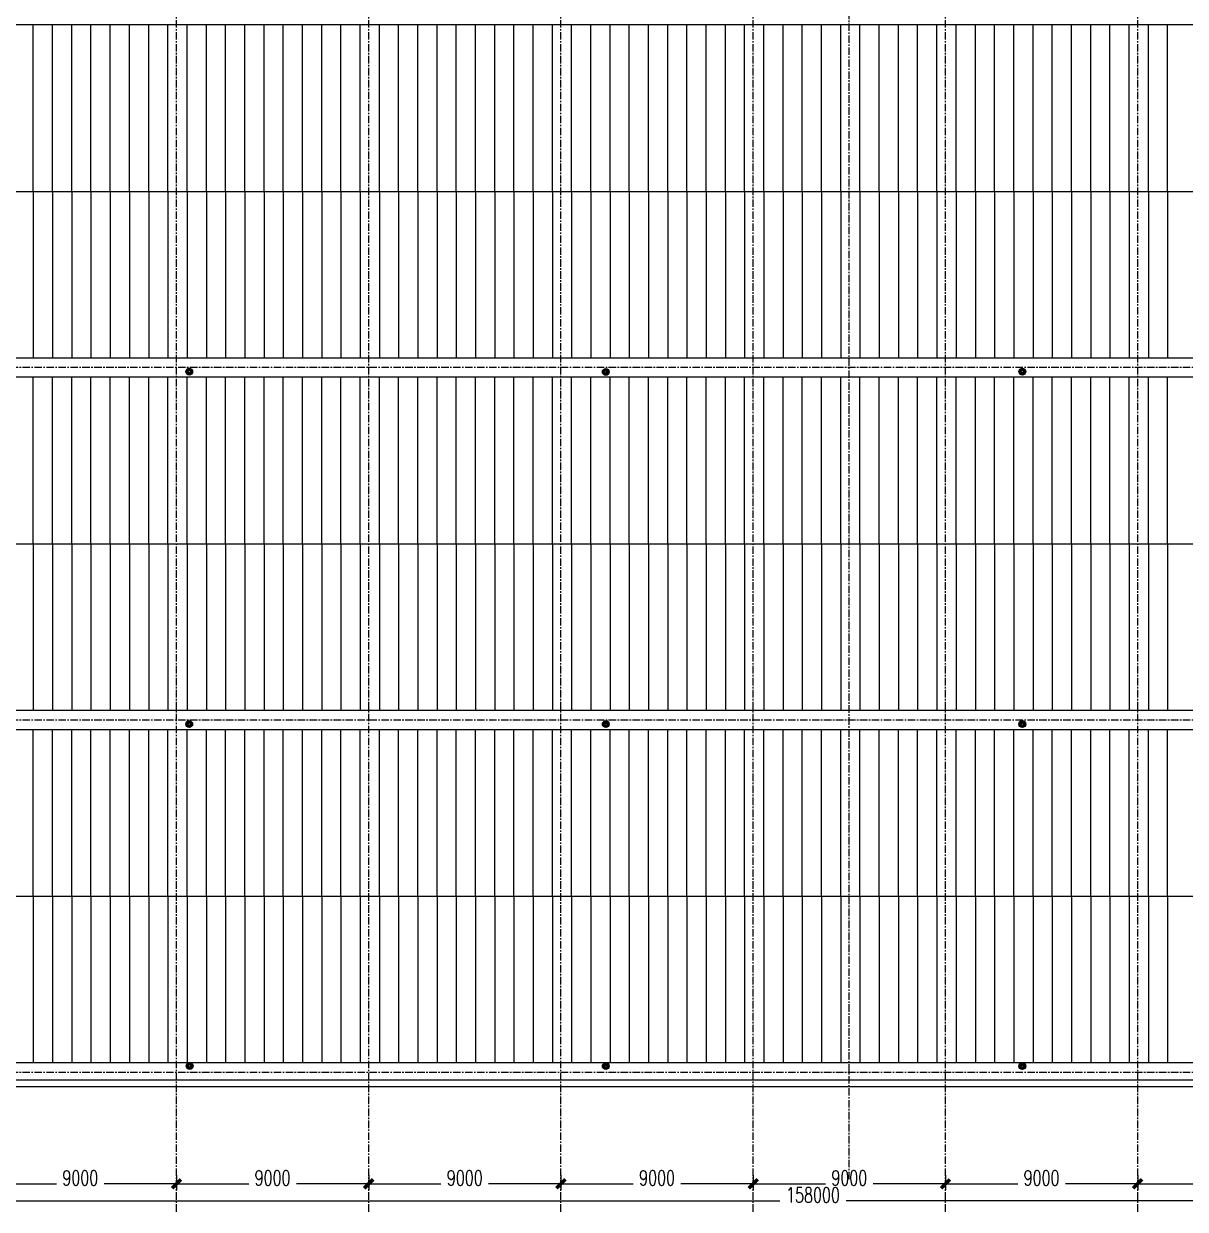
# Model space of a CAD drawing. Extents: x -599358 to 2865263, y -1062760 to 486533.
# Drawn here: x 1362053 to 1416432, y -927592 to -872087 of the extents above; entities that cross this region are included whole.
import ezdxf

# ---------------------------------------------------------------- set-up
doc = ezdxf.new("R2010")
doc.units = 0
doc.linetypes.add('CENTER', pattern=[2, 1.25, -0.25, 0.25, -0.25])
for name, color, linetype in [('A-LIN-V', 9, 'Continuous'), ('A-SFCE', 30, 'Continuous'), ('DIM', 173, 'Continuous'), ('DOTE', 1, 'CENTER'), ('虹吸雨水斗', 6, 'Continuous')]:
    doc.layers.add(name, color=color, linetype=linetype)
doc.layers.add('底板111', color=5, linetype='Continuous', lineweight=13)
doc.styles.add('DHTEXT-1', font='romans.shx', dxfattribs={"width": 0.7, "bigfont": 'chinese.shx'})
doc.dimstyles.new('ZN280', dxfattribs={"dimscale": 280, "dimtxt": 2.5, "dimasz": 1.5, "dimexe": 1, "dimexo": 2, "dimgap": 0.9, "dimtad": 1, "dimdec": 0, "dimdsep": 46, "dimtxsty": 'DHTEXT-1', "dimblk": 'ARCHTICK', "dimcen": 2.5, "dimclrd": 173, "dimclre": 173, "dimclrt": 7, "dimazin": 2, "dimtfac": 1, "dimtdec": 0, "dimtix": 1, "dimtmove": 2, "dimatfit": 3, "dimfxl": 0, "dimarcsym": 0})

# ---------------------------------------------------------------- blocks, each defined once
blk = doc.blocks.new('_ArchTick')
at = {"color": 0, "linetype": 'ByBlock', "const_width": 0.4}
blk.add_lwpolyline([(-0.5, -0.5), (0.5, 0.5)], dxfattribs=at)
blk = doc.blocks.new('*D1281')
at = {"layer": 'Defpoints', "color": 0, "ltscale": 2800, "transparency": 16777216}
for p in [(1360203, -925438), (1369203, -925438), (1369203, -926398)]:
    blk.add_point(p, dxfattribs=at)
at = {"layer": 'DIM', "color": 173, "linetype": 'ByBlock', "lineweight": -2, "ltscale": 2800, "transparency": 16777216}
for p, q in [((1360203, -925998), (1360203, -926678)), ((1369203, -925998), (1369203, -926678)), ((1360203, -926398), (1363588, -926398)), ((1369203, -926398), (1365819, -926398))]:
    blk.add_line(p, q, dxfattribs=at)
at = {"layer": 'DIM', "color": 173, "lineweight": -2, "ltscale": 2800, "transparency": 16777216, "xscale": 420, "yscale": 420, "zscale": 420, "rotation": 180}
blk.add_blockref('_ArchTick', (1360203, -926398), dxfattribs=at)
at = {"layer": 'DIM', "color": 173, "lineweight": -2, "ltscale": 2800, "transparency": 16777216, "xscale": 420, "yscale": 420, "zscale": 420}
blk.add_blockref('_ArchTick', (1369203, -926398), dxfattribs=at)
at = {"layer": 'DIM', "color": 7, "ltscale": 2800, "transparency": 16777216, "insert": (1364703, -926123), "char_height": 700, "attachment_point": 5, "style": 'DHTEXT-1'}
blk.add_mtext('9000', dxfattribs=at)
blk = doc.blocks.new('*D1282')
at = {"layer": 'Defpoints', "color": 0, "ltscale": 2800, "transparency": 16777216}
for p in [(1369203, -925438), (1378203, -925438), (1378203, -926398)]:
    blk.add_point(p, dxfattribs=at)
at = {"layer": 'DIM', "color": 173, "linetype": 'ByBlock', "lineweight": -2, "ltscale": 2800, "transparency": 16777216}
for p, q in [((1369203, -925998), (1369203, -926678)), ((1378203, -925998), (1378203, -926678)), ((1369203, -926398), (1372588, -926398)), ((1378203, -926398), (1374819, -926398))]:
    blk.add_line(p, q, dxfattribs=at)
at = {"layer": 'DIM', "color": 173, "lineweight": -2, "ltscale": 2800, "transparency": 16777216, "xscale": 420, "yscale": 420, "zscale": 420, "rotation": 180}
blk.add_blockref('_ArchTick', (1369203, -926398), dxfattribs=at)
at = {"layer": 'DIM', "color": 173, "lineweight": -2, "ltscale": 2800, "transparency": 16777216, "xscale": 420, "yscale": 420, "zscale": 420}
blk.add_blockref('_ArchTick', (1378203, -926398), dxfattribs=at)
at = {"layer": 'DIM', "color": 7, "ltscale": 2800, "transparency": 16777216, "insert": (1373703, -926123), "char_height": 700, "attachment_point": 5, "style": 'DHTEXT-1'}
blk.add_mtext('9000', dxfattribs=at)
blk = doc.blocks.new('*D1283')
at = {"layer": 'Defpoints', "color": 0, "ltscale": 2800, "transparency": 16777216}
for p in [(1378203, -925438), (1387203, -925438), (1387203, -926398)]:
    blk.add_point(p, dxfattribs=at)
at = {"layer": 'DIM', "color": 173, "linetype": 'ByBlock', "lineweight": -2, "ltscale": 2800, "transparency": 16777216}
for p, q in [((1378203, -925998), (1378203, -926678)), ((1387203, -925998), (1387203, -926678)), ((1378203, -926398), (1381588, -926398)), ((1387203, -926398), (1383819, -926398))]:
    blk.add_line(p, q, dxfattribs=at)
at = {"layer": 'DIM', "color": 173, "lineweight": -2, "ltscale": 2800, "transparency": 16777216, "xscale": 420, "yscale": 420, "zscale": 420, "rotation": 180}
blk.add_blockref('_ArchTick', (1378203, -926398), dxfattribs=at)
at = {"layer": 'DIM', "color": 173, "lineweight": -2, "ltscale": 2800, "transparency": 16777216, "xscale": 420, "yscale": 420, "zscale": 420}
blk.add_blockref('_ArchTick', (1387203, -926398), dxfattribs=at)
at = {"layer": 'DIM', "color": 7, "ltscale": 2800, "transparency": 16777216, "insert": (1382703, -926123), "char_height": 700, "attachment_point": 5, "style": 'DHTEXT-1'}
blk.add_mtext('9000', dxfattribs=at)
blk = doc.blocks.new('*D1284')
at = {"layer": 'Defpoints', "color": 0, "ltscale": 2800, "transparency": 16777216}
for p in [(1387203, -925438), (1396203, -925438), (1396203, -926398)]:
    blk.add_point(p, dxfattribs=at)
at = {"layer": 'DIM', "color": 173, "linetype": 'ByBlock', "lineweight": -2, "ltscale": 2800, "transparency": 16777216}
for p, q in [((1387203, -925998), (1387203, -926678)), ((1396203, -925998), (1396203, -926678)), ((1387203, -926398), (1390588, -926398)), ((1396203, -926398), (1392819, -926398))]:
    blk.add_line(p, q, dxfattribs=at)
at = {"layer": 'DIM', "color": 173, "lineweight": -2, "ltscale": 2800, "transparency": 16777216, "xscale": 420, "yscale": 420, "zscale": 420, "rotation": 180}
blk.add_blockref('_ArchTick', (1387203, -926398), dxfattribs=at)
at = {"layer": 'DIM', "color": 173, "lineweight": -2, "ltscale": 2800, "transparency": 16777216, "xscale": 420, "yscale": 420, "zscale": 420}
blk.add_blockref('_ArchTick', (1396203, -926398), dxfattribs=at)
at = {"layer": 'DIM', "color": 7, "ltscale": 2800, "transparency": 16777216, "insert": (1391703, -926123), "char_height": 700, "attachment_point": 5, "style": 'DHTEXT-1'}
blk.add_mtext('9000', dxfattribs=at)
blk = doc.blocks.new('*D1285')
at = {"layer": 'Defpoints', "color": 0, "ltscale": 2800, "transparency": 16777216}
for p in [(1396203, -925438), (1405203, -925438), (1405203, -926398)]:
    blk.add_point(p, dxfattribs=at)
at = {"layer": 'DIM', "color": 173, "linetype": 'ByBlock', "lineweight": -2, "ltscale": 2800, "transparency": 16777216}
for p, q in [((1396203, -925998), (1396203, -926678)), ((1405203, -925998), (1405203, -926678)), ((1396203, -926398), (1399588, -926398)), ((1405203, -926398), (1401819, -926398))]:
    blk.add_line(p, q, dxfattribs=at)
at = {"layer": 'DIM', "color": 173, "lineweight": -2, "ltscale": 2800, "transparency": 16777216, "xscale": 420, "yscale": 420, "zscale": 420, "rotation": 180}
blk.add_blockref('_ArchTick', (1396203, -926398), dxfattribs=at)
at = {"layer": 'DIM', "color": 173, "lineweight": -2, "ltscale": 2800, "transparency": 16777216, "xscale": 420, "yscale": 420, "zscale": 420}
blk.add_blockref('_ArchTick', (1405203, -926398), dxfattribs=at)
at = {"layer": 'DIM', "color": 7, "ltscale": 2800, "transparency": 16777216, "insert": (1400703, -926123), "char_height": 700, "attachment_point": 5, "style": 'DHTEXT-1'}
blk.add_mtext('9000', dxfattribs=at)
blk = doc.blocks.new('*D1286')
at = {"layer": 'Defpoints', "color": 0, "ltscale": 2800, "transparency": 16777216}
for p in [(1405203, -925438), (1414203, -925438), (1414203, -926398)]:
    blk.add_point(p, dxfattribs=at)
at = {"layer": 'DIM', "color": 173, "linetype": 'ByBlock', "lineweight": -2, "ltscale": 2800, "transparency": 16777216}
for p, q in [((1405203, -925998), (1405203, -926678)), ((1414203, -925998), (1414203, -926678)), ((1405203, -926398), (1408588, -926398)), ((1414203, -926398), (1410819, -926398))]:
    blk.add_line(p, q, dxfattribs=at)
at = {"layer": 'DIM', "color": 173, "lineweight": -2, "ltscale": 2800, "transparency": 16777216, "xscale": 420, "yscale": 420, "zscale": 420, "rotation": 180}
blk.add_blockref('_ArchTick', (1405203, -926398), dxfattribs=at)
at = {"layer": 'DIM', "color": 173, "lineweight": -2, "ltscale": 2800, "transparency": 16777216, "xscale": 420, "yscale": 420, "zscale": 420}
blk.add_blockref('_ArchTick', (1414203, -926398), dxfattribs=at)
at = {"layer": 'DIM', "color": 7, "ltscale": 2800, "transparency": 16777216, "insert": (1409703, -926123), "char_height": 700, "attachment_point": 5, "style": 'DHTEXT-1'}
blk.add_mtext('9000', dxfattribs=at)
blk = doc.blocks.new('*D1287')
at = {"layer": 'Defpoints', "color": 0, "ltscale": 2800, "transparency": 16777216}
for p in [(1414203, -925438), (1423203, -925438), (1423203, -926398)]:
    blk.add_point(p, dxfattribs=at)
at = {"layer": 'DIM', "color": 173, "linetype": 'ByBlock', "lineweight": -2, "ltscale": 2800, "transparency": 16777216}
for p, q in [((1414203, -925998), (1414203, -926678)), ((1423203, -925998), (1423203, -926678)), ((1414203, -926398), (1417588, -926398)), ((1423203, -926398), (1419819, -926398))]:
    blk.add_line(p, q, dxfattribs=at)
at = {"layer": 'DIM', "color": 173, "lineweight": -2, "ltscale": 2800, "transparency": 16777216, "xscale": 420, "yscale": 420, "zscale": 420, "rotation": 180}
blk.add_blockref('_ArchTick', (1414203, -926398), dxfattribs=at)
at = {"layer": 'DIM', "color": 173, "lineweight": -2, "ltscale": 2800, "transparency": 16777216, "xscale": 420, "yscale": 420, "zscale": 420}
blk.add_blockref('_ArchTick', (1423203, -926398), dxfattribs=at)
at = {"layer": 'DIM', "color": 7, "ltscale": 2800, "transparency": 16777216, "insert": (1418703, -926123), "char_height": 700, "attachment_point": 5, "style": 'DHTEXT-1'}
blk.add_mtext('9000', dxfattribs=at)
blk = doc.blocks.new('*D1302')
at = {"layer": 'Defpoints', "color": 0, "ltscale": 2800, "transparency": 16777216}
for p in [(1320003, -925538), (1478003, -925538), (1478003, -927198)]:
    blk.add_point(p, dxfattribs=at)
at = {"layer": 'DIM', "color": 173, "linetype": 'ByBlock', "lineweight": -2, "ltscale": 2800, "transparency": 16777216}
for p, q in [((1320003, -926098), (1320003, -927478)), ((1478003, -926098), (1478003, -927478)), ((1320003, -927198), (1397456, -927198)), ((1478003, -927198), (1400550, -927198))]:
    blk.add_line(p, q, dxfattribs=at)
at = {"layer": 'DIM', "color": 173, "lineweight": -2, "ltscale": 2800, "transparency": 16777216, "xscale": 420, "yscale": 420, "zscale": 420, "rotation": 180}
blk.add_blockref('_ArchTick', (1320003, -927198), dxfattribs=at)
at = {"layer": 'DIM', "color": 173, "lineweight": -2, "ltscale": 2800, "transparency": 16777216, "xscale": 420, "yscale": 420, "zscale": 420}
blk.add_blockref('_ArchTick', (1478003, -927198), dxfattribs=at)
at = {"layer": 'DIM', "color": 7, "ltscale": 2800, "transparency": 16777216, "insert": (1399003, -926923), "char_height": 700, "attachment_point": 5, "style": 'DHTEXT-1'}
blk.add_mtext('158000', dxfattribs=at)
blk = doc.blocks.new('“奔腾”虹吸雨水斗')
at = {"layer": '虹吸雨水斗', "lineweight": 25}
for p, q in [((946944, 86685), (947028, 86658)), ((947028, 86641), (946944, 86614)), ((947032, 86673), (946946, 86692)), ((946946, 86607), (947032, 86625)), ((946982, 86753), (947040, 86688)), ((947040, 86611), (946982, 86546)), ((947052, 86699), (946987, 86758)), ((946987, 86541), (947052, 86600)), ((947048, 86793), (947066, 86707)), ((947066, 86592), (947048, 86506)), ((947082, 86711), (947055, 86795)), ((947055, 86504), (947082, 86587)), ((947125, 86795), (947098, 86711)), ((947098, 86587), (947125, 86504)), ((947114, 86707), (947132, 86793)), ((947132, 86506), (947114, 86592)), ((947194, 86758), (947128, 86699)), ((947128, 86600), (947194, 86541)), ((947140, 86688), (947199, 86753)), ((947199, 86546), (947140, 86611)), ((947234, 86692), (947148, 86673)), ((947148, 86625), (947234, 86607)), ((947152, 86658), (947236, 86685)), ((947236, 86614), (947152, 86641))]:
    blk.add_line(p, q, dxfattribs=at)
for radius in [150, 47.6]:
    blk.add_circle((947090, 86649), radius, dxfattribs=at)
for centre, start, end in [((947025, 86649), 291.6382, 68.3675), ((947034, 86682), 261.6382, 38.3675), ((947034, 86617), 321.6382, 98.3675), ((947057, 86706), 231.6382, 8.3675), ((947057, 86593), 351.6382, 128.3675), ((947090, 86715), 201.6382, 338.3675), ((947090, 86584), 21.6382, 158.3675), ((947123, 86706), 171.6382, 308.3675), ((947123, 86593), 51.6382, 188.3675), ((947147, 86682), 141.6382, 278.3675), ((947147, 86617), 81.6382, 218.3675), ((947155, 86649), 111.6382, 248.3675)]:
    blk.add_arc(centre, 8.82, start, end, dxfattribs=at)

msp = doc.modelspace()

# ---------------------------------------------------------------- linework, layer by layer
at = {"layer": 'A-LIN-V'}
for points in [[(1477703.3, -872137.9), (1331468.2, -872137.9)], [(1477703.3, -887737.9), (1326407.8, -887737.9)], [(1477703.3, -888637.9), (1326115.9, -888637.9)], [(1477703.3, -904237.9), (1321055.5, -904237.9)], [(1477703.3, -905137.9), (1320603.3, -905137.9)], [(1477703.3, -920737.9), (1320303.3, -920737.9)]]:
    msp.add_lwpolyline(points, dxfattribs=at)
at = {"layer": 'A-SFCE'}
for points in [[(1320603.3, -906687.9), (1320003.3, -906687.9), (1320003.3, -921837.9), (1478003.3, -921837.9), (1478003.3, -921837.9), (1478003.3, -838037.9), (1341478.4, -838037.9), (1320003.3, -904240.4), (1320003.3, -905187.9)], [(1320303.3, -906987.9), (1320303.3, -921537.9), (1477703.3, -921537.9), (1477703.3, -838337.9), (1341696.5, -838337.9), (1320303.3, -904287.9), (1320303.3, -904887.9)], [(1328198.9, -879937.9), (1477703.3, -879937.9)], [(1322849.8, -896437.9), (1477703.3, -896437.9)], [(1320303.3, -912937.9), (1477703.3, -912937.9)]]:
    msp.add_lwpolyline(points, dxfattribs=at)
at = {"layer": 'DOTE', "ltscale": 280}
for p, q in [((1369203.3, -927706.6), (1369203.3, -832287.9)), ((1378203.3, -927706.6), (1378203.3, -832287.9)), ((1387203.3, -927706.6), (1387203.3, -832287.9)), ((1396203.3, -927706.6), (1396203.3, -832287.9)), ((1400703.3, -926186.7), (1400703.3, -832387.9)), ((1405203.3, -927706.6), (1405203.3, -832287.9)), ((1414203.3, -927706.6), (1414203.3, -832287.9)), ((1486107.5, -888187.9), (1309807.5, -888187.9)), ((1486107.5, -904687.9), (1309807.5, -904687.9)), ((1486107.5, -921187.9), (1309807.5, -921187.9))]:
    msp.add_line(p, q, dxfattribs=at)
at = {"layer": '底板111', "ltscale": 2500}
for p, q in [((1362503.3, -879937.9), (1362503.3, -872137.9)), ((1363403.3, -879937.9), (1363403.3, -872137.9)), ((1364303.3, -879937.9), (1364303.3, -872137.9)), ((1365203.3, -879937.9), (1365203.3, -872137.9)), ((1366103.3, -879937.9), (1366103.3, -872137.9)), ((1367003.3, -879937.9), (1367003.3, -872137.9)), ((1367903.3, -879937.9), (1367903.3, -872137.9)), ((1368803.3, -879937.9), (1368803.3, -872137.9)), ((1369703.3, -879937.9), (1369703.3, -872137.9)), ((1370603.3, -879937.9), (1370603.3, -872137.9)), ((1371503.3, -879937.9), (1371503.3, -872137.9)), ((1372403.3, -879937.9), (1372403.3, -872137.9)), ((1373303.3, -879937.9), (1373303.3, -872137.9)), ((1374203.3, -879937.9), (1374203.3, -872137.9)), ((1375103.3, -879937.9), (1375103.3, -872137.9)), ((1376003.3, -879937.9), (1376003.3, -872137.9)), ((1376903.3, -879937.9), (1376903.3, -872137.9)), ((1377803.3, -879937.9), (1377803.3, -872137.9)), ((1378703.3, -879937.9), (1378703.3, -872137.9)), ((1379603.3, -879937.9), (1379603.3, -872137.9)), ((1380503.3, -879937.9), (1380503.3, -872137.9)), ((1381403.3, -879937.9), (1381403.3, -872137.9)), ((1382303.3, -879937.9), (1382303.3, -872137.9)), ((1383203.3, -879937.9), (1383203.3, -872137.9)), ((1384103.3, -879937.9), (1384103.3, -872137.9)), ((1385003.3, -879937.9), (1385003.3, -872137.9)), ((1385903.3, -879937.9), (1385903.3, -872137.9)), ((1386803.3, -879937.9), (1386803.3, -872137.9)), ((1387703.3, -879937.9), (1387703.3, -872137.9)), ((1388603.3, -879937.9), (1388603.3, -872137.9)), ((1389503.3, -879937.9), (1389503.3, -872137.9)), ((1390403.3, -879937.9), (1390403.3, -872137.9)), ((1391303.3, -879937.9), (1391303.3, -872137.9)), ((1392203.3, -879937.9), (1392203.3, -872137.9)), ((1393103.3, -879937.9), (1393103.3, -872137.9)), ((1394003.3, -879937.9), (1394003.3, -872137.9)), ((1394903.3, -879937.9), (1394903.3, -872137.9)), ((1395803.3, -879937.9), (1395803.3, -872137.9)), ((1396703.3, -879937.9), (1396703.3, -872137.9)), ((1397603.3, -879937.9), (1397603.3, -872137.9)), ((1398503.3, -879937.9), (1398503.3, -872137.9)), ((1399403.3, -879937.9), (1399403.3, -872137.9)), ((1400303.3, -879937.9), (1400303.3, -872137.9)), ((1401203.3, -879937.9), (1401203.3, -872137.9)), ((1402103.3, -879937.9), (1402103.3, -872137.9)), ((1403003.3, -879937.9), (1403003.3, -872137.9)), ((1403903.3, -879937.9), (1403903.3, -872137.9)), ((1404803.3, -879937.9), (1404803.3, -872137.9)), ((1405703.3, -879937.9), (1405703.3, -872137.9)), ((1406603.3, -879937.9), (1406603.3, -872137.9)), ((1407503.3, -879937.9), (1407503.3, -872137.9)), ((1408403.3, -879937.9), (1408403.3, -872137.9)), ((1409303.3, -879937.9), (1409303.3, -872137.9)), ((1410203.3, -879937.9), (1410203.3, -872137.9)), ((1411103.3, -879937.9), (1411103.3, -872137.9)), ((1412003.3, -879937.9), (1412003.3, -872137.9)), ((1412903.3, -879937.9), (1412903.3, -872137.9)), ((1413803.3, -879937.9), (1413803.3, -872137.9)), ((1414703.3, -879937.9), (1414703.3, -872137.9)), ((1415603.3, -879937.9), (1415603.3, -872137.9)), ((1362503.3, -879937.9), (1362503.3, -887737.9)), ((1363403.3, -879937.9), (1363403.3, -887737.9)), ((1364303.3, -879937.9), (1364303.3, -887737.9)), ((1365203.3, -879937.9), (1365203.3, -887737.9)), ((1366103.3, -879937.9), (1366103.3, -887737.9)), ((1367003.3, -879937.9), (1367003.3, -887737.9)), ((1367903.3, -879937.9), (1367903.3, -887737.9)), ((1368803.3, -879937.9), (1368803.3, -887737.9)), ((1369703.3, -879937.9), (1369703.3, -887737.9)), ((1370603.3, -879937.9), (1370603.3, -887737.9)), ((1371503.3, -879937.9), (1371503.3, -887737.9)), ((1372403.3, -879937.9), (1372403.3, -887737.9)), ((1373303.3, -879937.9), (1373303.3, -887737.9)), ((1374203.3, -879937.9), (1374203.3, -887737.9)), ((1375103.3, -879937.9), (1375103.3, -887737.9)), ((1376003.3, -879937.9), (1376003.3, -887737.9)), ((1376903.3, -879937.9), (1376903.3, -887737.9)), ((1377803.3, -879937.9), (1377803.3, -887737.9)), ((1378703.3, -879937.9), (1378703.3, -887737.9)), ((1379603.3, -879937.9), (1379603.3, -887737.9)), ((1380503.3, -879937.9), (1380503.3, -887737.9)), ((1381403.3, -879937.9), (1381403.3, -887737.9)), ((1382303.3, -879937.9), (1382303.3, -887737.9)), ((1383203.3, -879937.9), (1383203.3, -887737.9)), ((1384103.3, -879937.9), (1384103.3, -887737.9)), ((1385003.3, -879937.9), (1385003.3, -887737.9)), ((1385903.3, -879937.9), (1385903.3, -887737.9)), ((1386803.3, -879937.9), (1386803.3, -887737.9)), ((1387703.3, -879937.9), (1387703.3, -887737.9)), ((1388603.3, -879937.9), (1388603.3, -887737.9)), ((1389503.3, -879937.9), (1389503.3, -887737.9)), ((1390403.3, -879937.9), (1390403.3, -887737.9)), ((1391303.3, -879937.9), (1391303.3, -887737.9)), ((1392203.3, -879937.9), (1392203.3, -887737.9)), ((1393103.3, -879937.9), (1393103.3, -887737.9)), ((1394003.3, -879937.9), (1394003.3, -887737.9)), ((1394903.3, -879937.9), (1394903.3, -887737.9)), ((1395803.3, -879937.9), (1395803.3, -887737.9)), ((1396703.3, -879937.9), (1396703.3, -887737.9)), ((1397603.3, -879937.9), (1397603.3, -887737.9)), ((1398503.3, -879937.9), (1398503.3, -887737.9)), ((1399403.3, -879937.9), (1399403.3, -887737.9)), ((1400303.3, -879937.9), (1400303.3, -887737.9)), ((1401203.3, -879937.9), (1401203.3, -887737.9)), ((1402103.3, -879937.9), (1402103.3, -887737.9)), ((1403003.3, -879937.9), (1403003.3, -887737.9)), ((1403903.3, -879937.9), (1403903.3, -887737.9)), ((1404803.3, -879937.9), (1404803.3, -887737.9)), ((1405703.3, -879937.9), (1405703.3, -887737.9)), ((1406603.3, -879937.9), (1406603.3, -887737.9)), ((1407503.3, -879937.9), (1407503.3, -887737.9)), ((1408403.3, -879937.9), (1408403.3, -887737.9)), ((1409303.3, -879937.9), (1409303.3, -887737.9)), ((1410203.3, -879937.9), (1410203.3, -887737.9)), ((1411103.3, -879937.9), (1411103.3, -887737.9)), ((1412003.3, -879937.9), (1412003.3, -887737.9)), ((1412903.3, -879937.9), (1412903.3, -887737.9)), ((1413803.3, -879937.9), (1413803.3, -887737.9)), ((1414703.3, -879937.9), (1414703.3, -887737.9)), ((1415603.3, -879937.9), (1415603.3, -887737.9)), ((1362503.3, -896437.9), (1362503.3, -888637.9)), ((1363403.3, -896437.9), (1363403.3, -888637.9)), ((1364303.3, -896437.9), (1364303.3, -888637.9)), ((1365203.3, -896437.9), (1365203.3, -888637.9)), ((1366103.3, -896437.9), (1366103.3, -888637.9)), ((1367003.3, -896437.9), (1367003.3, -888637.9)), ((1367903.3, -896437.9), (1367903.3, -888637.9)), ((1368803.3, -896437.9), (1368803.3, -888637.9)), ((1369703.3, -896437.9), (1369703.3, -888637.9)), ((1370603.3, -896437.9), (1370603.3, -888637.9)), ((1371503.3, -896437.9), (1371503.3, -888637.9)), ((1372403.3, -896437.9), (1372403.3, -888637.9)), ((1373303.3, -896437.9), (1373303.3, -888637.9)), ((1374203.3, -896437.9), (1374203.3, -888637.9)), ((1375103.3, -896437.9), (1375103.3, -888637.9)), ((1376003.3, -896437.9), (1376003.3, -888637.9)), ((1376903.3, -896437.9), (1376903.3, -888637.9)), ((1377803.3, -896437.9), (1377803.3, -888637.9)), ((1378703.3, -896437.9), (1378703.3, -888637.9)), ((1379603.3, -896437.9), (1379603.3, -888637.9)), ((1380503.3, -896437.9), (1380503.3, -888637.9)), ((1381403.3, -896437.9), (1381403.3, -888637.9)), ((1382303.3, -896437.9), (1382303.3, -888637.9)), ((1383203.3, -896437.9), (1383203.3, -888637.9)), ((1384103.3, -896437.9), (1384103.3, -888637.9)), ((1385003.3, -896437.9), (1385003.3, -888637.9)), ((1385903.3, -896437.9), (1385903.3, -888637.9)), ((1386803.3, -896437.9), (1386803.3, -888637.9)), ((1387703.3, -896437.9), (1387703.3, -888637.9)), ((1388603.3, -896437.9), (1388603.3, -888637.9)), ((1389503.3, -896437.9), (1389503.3, -888637.9)), ((1390403.3, -896437.9), (1390403.3, -888637.9)), ((1391303.3, -896437.9), (1391303.3, -888637.9)), ((1392203.3, -896437.9), (1392203.3, -888637.9)), ((1393103.3, -896437.9), (1393103.3, -888637.9)), ((1394003.3, -896437.9), (1394003.3, -888637.9)), ((1394903.3, -896437.9), (1394903.3, -888637.9)), ((1395803.3, -896437.9), (1395803.3, -888637.9)), ((1396703.3, -896437.9), (1396703.3, -888637.9)), ((1397603.3, -896437.9), (1397603.3, -888637.9)), ((1398503.3, -896437.9), (1398503.3, -888637.9)), ((1399403.3, -896437.9), (1399403.3, -888637.9)), ((1400303.3, -896437.9), (1400303.3, -888637.9)), ((1401203.3, -896437.9), (1401203.3, -888637.9)), ((1402103.3, -896437.9), (1402103.3, -888637.9)), ((1403003.3, -896437.9), (1403003.3, -888637.9)), ((1403903.3, -896437.9), (1403903.3, -888637.9)), ((1404803.3, -896437.9), (1404803.3, -888637.9)), ((1405703.3, -896437.9), (1405703.3, -888637.9)), ((1406603.3, -896437.9), (1406603.3, -888637.9)), ((1407503.3, -896437.9), (1407503.3, -888637.9)), ((1408403.3, -896437.9), (1408403.3, -888637.9)), ((1409303.3, -896437.9), (1409303.3, -888637.9)), ((1410203.3, -896437.9), (1410203.3, -888637.9)), ((1411103.3, -896437.9), (1411103.3, -888637.9)), ((1412003.3, -896437.9), (1412003.3, -888637.9)), ((1412903.3, -896437.9), (1412903.3, -888637.9)), ((1413803.3, -896437.9), (1413803.3, -888637.9)), ((1414703.3, -896437.9), (1414703.3, -888637.9)), ((1415603.3, -896437.9), (1415603.3, -888637.9)), ((1362503.3, -896437.9), (1362503.3, -904237.9)), ((1363403.3, -896437.9), (1363403.3, -904237.9)), ((1364303.3, -896437.9), (1364303.3, -904237.9)), ((1365203.3, -896437.9), (1365203.3, -904237.9)), ((1366103.3, -896437.9), (1366103.3, -904237.9)), ((1367003.3, -896437.9), (1367003.3, -904237.9)), ((1367903.3, -896437.9), (1367903.3, -904237.9)), ((1368803.3, -896437.9), (1368803.3, -904237.9)), ((1369703.3, -896437.9), (1369703.3, -904237.9)), ((1370603.3, -896437.9), (1370603.3, -904237.9)), ((1371503.3, -896437.9), (1371503.3, -904237.9)), ((1372403.3, -896437.9), (1372403.3, -904237.9)), ((1373303.3, -896437.9), (1373303.3, -904237.9)), ((1374203.3, -896437.9), (1374203.3, -904237.9)), ((1375103.3, -896437.9), (1375103.3, -904237.9)), ((1376003.3, -896437.9), (1376003.3, -904237.9)), ((1376903.3, -896437.9), (1376903.3, -904237.9)), ((1377803.3, -896437.9), (1377803.3, -904237.9)), ((1378703.3, -896437.9), (1378703.3, -904237.9)), ((1379603.3, -896437.9), (1379603.3, -904237.9)), ((1380503.3, -896437.9), (1380503.3, -904237.9)), ((1381403.3, -896437.9), (1381403.3, -904237.9)), ((1382303.3, -896437.9), (1382303.3, -904237.9)), ((1383203.3, -896437.9), (1383203.3, -904237.9)), ((1384103.3, -896437.9), (1384103.3, -904237.9)), ((1385003.3, -896437.9), (1385003.3, -904237.9)), ((1385903.3, -896437.9), (1385903.3, -904237.9)), ((1386803.3, -896437.9), (1386803.3, -904237.9)), ((1387703.3, -896437.9), (1387703.3, -904237.9)), ((1388603.3, -896437.9), (1388603.3, -904237.9)), ((1389503.3, -896437.9), (1389503.3, -904237.9)), ((1390403.3, -896437.9), (1390403.3, -904237.9)), ((1391303.3, -896437.9), (1391303.3, -904237.9)), ((1392203.3, -896437.9), (1392203.3, -904237.9)), ((1393103.3, -896437.9), (1393103.3, -904237.9)), ((1394003.3, -896437.9), (1394003.3, -904237.9)), ((1394903.3, -896437.9), (1394903.3, -904237.9)), ((1395803.3, -896437.9), (1395803.3, -904237.9)), ((1396703.3, -896437.9), (1396703.3, -904237.9)), ((1397603.3, -896437.9), (1397603.3, -904237.9)), ((1398503.3, -896437.9), (1398503.3, -904237.9)), ((1399403.3, -896437.9), (1399403.3, -904237.9)), ((1400303.3, -896437.9), (1400303.3, -904237.9)), ((1401203.3, -896437.9), (1401203.3, -904237.9)), ((1402103.3, -896437.9), (1402103.3, -904237.9)), ((1403003.3, -896437.9), (1403003.3, -904237.9)), ((1403903.3, -896437.9), (1403903.3, -904237.9)), ((1404803.3, -896437.9), (1404803.3, -904237.9)), ((1405703.3, -896437.9), (1405703.3, -904237.9)), ((1406603.3, -896437.9), (1406603.3, -904237.9)), ((1407503.3, -896437.9), (1407503.3, -904237.9)), ((1408403.3, -896437.9), (1408403.3, -904237.9)), ((1409303.3, -896437.9), (1409303.3, -904237.9)), ((1410203.3, -896437.9), (1410203.3, -904237.9)), ((1411103.3, -896437.9), (1411103.3, -904237.9)), ((1412003.3, -896437.9), (1412003.3, -904237.9)), ((1412903.3, -896437.9), (1412903.3, -904237.9)), ((1413803.3, -896437.9), (1413803.3, -904237.9)), ((1414703.3, -896437.9), (1414703.3, -904237.9)), ((1415603.3, -896437.9), (1415603.3, -904237.9)), ((1362503.3, -912937.9), (1362503.3, -905137.9)), ((1363403.3, -912937.9), (1363403.3, -905137.9)), ((1364303.3, -912937.9), (1364303.3, -905137.9)), ((1365203.3, -912937.9), (1365203.3, -905137.9)), ((1366103.3, -912937.9), (1366103.3, -905137.9)), ((1367003.3, -912937.9), (1367003.3, -905137.9)), ((1367903.3, -912937.9), (1367903.3, -905137.9)), ((1368803.3, -912937.9), (1368803.3, -905137.9)), ((1369703.3, -912937.9), (1369703.3, -905137.9)), ((1370603.3, -912937.9), (1370603.3, -905137.9)), ((1371503.3, -912937.9), (1371503.3, -905137.9)), ((1372403.3, -912937.9), (1372403.3, -905137.9)), ((1373303.3, -912937.9), (1373303.3, -905137.9)), ((1374203.3, -912937.9), (1374203.3, -905137.9)), ((1375103.3, -912937.9), (1375103.3, -905137.9)), ((1376003.3, -912937.9), (1376003.3, -905137.9)), ((1376903.3, -912937.9), (1376903.3, -905137.9)), ((1377803.3, -912937.9), (1377803.3, -905137.9)), ((1378703.3, -912937.9), (1378703.3, -905137.9)), ((1379603.3, -912937.9), (1379603.3, -905137.9)), ((1380503.3, -912937.9), (1380503.3, -905137.9)), ((1381403.3, -912937.9), (1381403.3, -905137.9)), ((1382303.3, -912937.9), (1382303.3, -905137.9)), ((1383203.3, -912937.9), (1383203.3, -905137.9)), ((1384103.3, -912937.9), (1384103.3, -905137.9)), ((1385003.3, -912937.9), (1385003.3, -905137.9)), ((1385903.3, -912937.9), (1385903.3, -905137.9)), ((1386803.3, -912937.9), (1386803.3, -905137.9)), ((1387703.3, -912937.9), (1387703.3, -905137.9)), ((1388603.3, -912937.9), (1388603.3, -905137.9)), ((1389503.3, -912937.9), (1389503.3, -905137.9)), ((1390403.3, -912937.9), (1390403.3, -905137.9)), ((1391303.3, -912937.9), (1391303.3, -905137.9)), ((1392203.3, -912937.9), (1392203.3, -905137.9)), ((1393103.3, -912937.9), (1393103.3, -905137.9)), ((1394003.3, -912937.9), (1394003.3, -905137.9)), ((1394903.3, -912937.9), (1394903.3, -905137.9)), ((1395803.3, -912937.9), (1395803.3, -905137.9)), ((1396703.3, -912937.9), (1396703.3, -905137.9)), ((1397603.3, -912937.9), (1397603.3, -905137.9)), ((1398503.3, -912937.9), (1398503.3, -905137.9)), ((1399403.3, -912937.9), (1399403.3, -905137.9)), ((1400303.3, -912937.9), (1400303.3, -905137.9)), ((1401203.3, -912937.9), (1401203.3, -905137.9)), ((1402103.3, -912937.9), (1402103.3, -905137.9)), ((1403003.3, -912937.9), (1403003.3, -905137.9)), ((1403903.3, -912937.9), (1403903.3, -905137.9)), ((1404803.3, -912937.9), (1404803.3, -905137.9)), ((1405703.3, -912937.9), (1405703.3, -905137.9)), ((1406603.3, -912937.9), (1406603.3, -905137.9)), ((1407503.3, -912937.9), (1407503.3, -905137.9)), ((1408403.3, -912937.9), (1408403.3, -905137.9)), ((1409303.3, -912937.9), (1409303.3, -905137.9)), ((1410203.3, -912937.9), (1410203.3, -905137.9)), ((1411103.3, -912937.9), (1411103.3, -905137.9)), ((1412003.3, -912937.9), (1412003.3, -905137.9)), ((1412903.3, -912937.9), (1412903.3, -905137.9)), ((1413803.3, -912937.9), (1413803.3, -905137.9)), ((1414703.3, -912937.9), (1414703.3, -905137.9)), ((1415603.3, -912937.9), (1415603.3, -905137.9)), ((1362503.3, -912937.9), (1362503.3, -920737.9)), ((1363403.3, -912937.9), (1363403.3, -920737.9)), ((1364303.3, -912937.9), (1364303.3, -920737.9)), ((1365203.3, -912937.9), (1365203.3, -920737.9)), ((1366103.3, -912937.9), (1366103.3, -920737.9)), ((1367003.3, -912937.9), (1367003.3, -920737.9)), ((1367903.3, -912937.9), (1367903.3, -920737.9)), ((1368803.3, -912937.9), (1368803.3, -920737.9)), ((1369703.3, -912937.9), (1369703.3, -920737.9)), ((1370603.3, -912937.9), (1370603.3, -920737.9)), ((1371503.3, -912937.9), (1371503.3, -920737.9)), ((1372403.3, -912937.9), (1372403.3, -920737.9)), ((1373303.3, -912937.9), (1373303.3, -920737.9)), ((1374203.3, -912937.9), (1374203.3, -920737.9)), ((1375103.3, -912937.9), (1375103.3, -920737.9)), ((1376003.3, -912937.9), (1376003.3, -920737.9)), ((1376903.3, -912937.9), (1376903.3, -920737.9)), ((1377803.3, -912937.9), (1377803.3, -920737.9)), ((1378703.3, -912937.9), (1378703.3, -920737.9)), ((1379603.3, -912937.9), (1379603.3, -920737.9)), ((1380503.3, -912937.9), (1380503.3, -920737.9)), ((1381403.3, -912937.9), (1381403.3, -920737.9)), ((1382303.3, -912937.9), (1382303.3, -920737.9)), ((1383203.3, -912937.9), (1383203.3, -920737.9)), ((1384103.3, -912937.9), (1384103.3, -920737.9)), ((1385003.3, -912937.9), (1385003.3, -920737.9)), ((1385903.3, -912937.9), (1385903.3, -920737.9)), ((1386803.3, -912937.9), (1386803.3, -920737.9)), ((1387703.3, -912937.9), (1387703.3, -920737.9)), ((1388603.3, -912937.9), (1388603.3, -920737.9)), ((1389503.3, -912937.9), (1389503.3, -920737.9)), ((1390403.3, -912937.9), (1390403.3, -920737.9)), ((1391303.3, -912937.9), (1391303.3, -920737.9)), ((1392203.3, -912937.9), (1392203.3, -920737.9)), ((1393103.3, -912937.9), (1393103.3, -920737.9)), ((1394003.3, -912937.9), (1394003.3, -920737.9)), ((1394903.3, -912937.9), (1394903.3, -920737.9)), ((1395803.3, -912937.9), (1395803.3, -920737.9)), ((1396703.3, -912937.9), (1396703.3, -920737.9)), ((1397603.3, -912937.9), (1397603.3, -920737.9)), ((1398503.3, -912937.9), (1398503.3, -920737.9)), ((1399403.3, -912937.9), (1399403.3, -920737.9)), ((1400303.3, -912937.9), (1400303.3, -920737.9)), ((1401203.3, -912937.9), (1401203.3, -920737.9)), ((1402103.3, -912937.9), (1402103.3, -920737.9)), ((1403003.3, -912937.9), (1403003.3, -920737.9)), ((1403903.3, -912937.9), (1403903.3, -920737.9)), ((1404803.3, -912937.9), (1404803.3, -920737.9)), ((1405703.3, -912937.9), (1405703.3, -920737.9)), ((1406603.3, -912937.9), (1406603.3, -920737.9)), ((1407503.3, -912937.9), (1407503.3, -920737.9)), ((1408403.3, -912937.9), (1408403.3, -920737.9)), ((1409303.3, -912937.9), (1409303.3, -920737.9)), ((1410203.3, -912937.9), (1410203.3, -920737.9)), ((1411103.3, -912937.9), (1411103.3, -920737.9)), ((1412003.3, -912937.9), (1412003.3, -920737.9)), ((1412903.3, -912937.9), (1412903.3, -920737.9)), ((1413803.3, -912937.9), (1413803.3, -920737.9)), ((1414703.3, -912937.9), (1414703.3, -920737.9)), ((1415603.3, -912937.9), (1415603.3, -920737.9))]:
    msp.add_line(p, q, dxfattribs=at)

# ---------------------------------------------------------------- block references
at = {"layer": '虹吸雨水斗', "xscale": 1.061320754715, "yscale": 1.061320754715, "zscale": 1.061320754715}
for p in [(364637, -980339), (384137, -980351.4), (403637, -980339), (364637, -996838.1), (384137, -996839), (403637, -996839), (364657.3, -1012846.1), (384137, -1012850.7), (403637, -1012850.7)]:
    msp.add_blockref('“奔腾”虹吸雨水斗', p, dxfattribs=at)

# ---------------------------------------------------------------- dimensions: what is measured, and where the dimension line sits
at = {"layer": 'DIM', "ltscale": 2800}
for base, p1, p2, picture, middle in [((1478003.3, -927197.9), (1320003.3, -925537.9), (1478003.3, -925537.9), '*D1302', (1399003.3, -926922.9)), ((1369203.3, -926397.9), (1360203.3, -925437.9), (1369203.3, -925437.9), '*D1281', (1364703.3, -926122.9)), ((1378203.3, -926397.9), (1369203.3, -925437.9), (1378203.3, -925437.9), '*D1282', (1373703.3, -926122.9)), ((1387203.3, -926397.9), (1378203.3, -925437.9), (1387203.3, -925437.9), '*D1283', (1382703.3, -926122.9)), ((1396203.3, -926397.9), (1387203.3, -925437.9), (1396203.3, -925437.9), '*D1284', (1391703.3, -926122.9)), ((1405203.3, -926397.9), (1396203.3, -925437.9), (1405203.3, -925437.9), '*D1285', (1400703.3, -926122.9)), ((1414203.3, -926397.9), (1405203.3, -925437.9), (1414203.3, -925437.9), '*D1286', (1409703.3, -926122.9)), ((1423203.3, -926397.9), (1414203.3, -925437.9), (1423203.3, -925437.9), '*D1287', (1418703.3, -926122.9))]:
    dim = msp.add_linear_dim(base=base, p1=p1, p2=p2, angle=0, dimstyle='ZN280', dxfattribs=at)
    dim.commit()
    dim.dimension.update_dxf_attribs({"geometry": picture, "text_midpoint": middle, "dimtype": 161})

doc.saveas('drawing.dxf')
